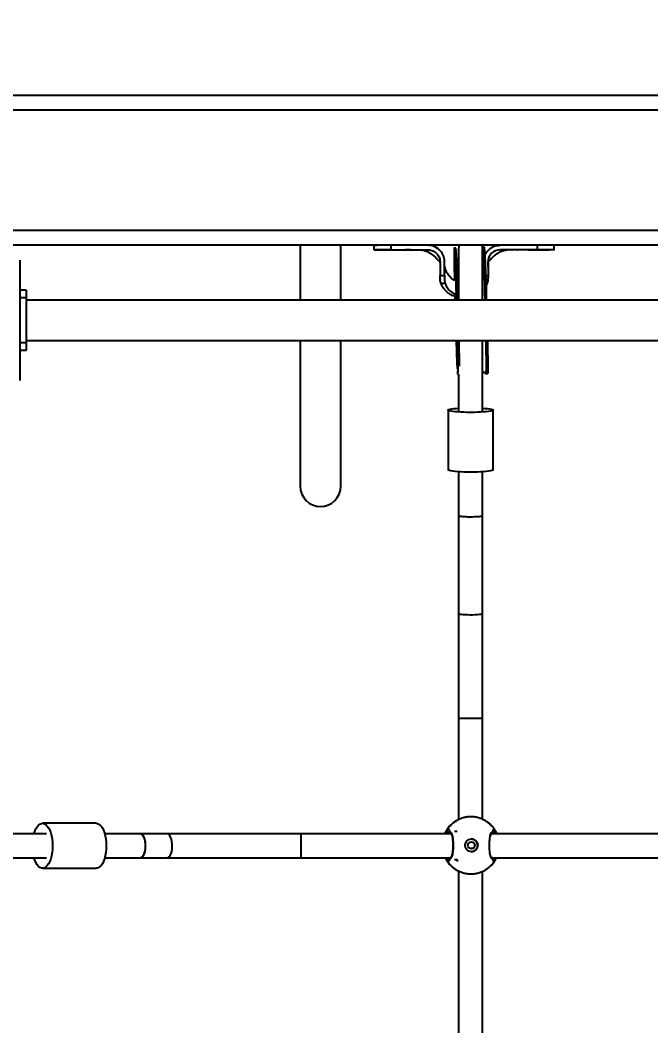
# Model space of a CAD drawing. Header units: millimetres. Extents: x -3365 to 2979, y -3775 to 2808.
# Drawn here: x -871 to -451, y 638 to 1308 of the extents above; entities that cross this region are included whole.
import ezdxf

# ---------------------------------------------------------------- set-up
doc = ezdxf.new("R2010")
doc.units = ezdxf.units.MM
for name, color, linetype in [('DIKOM_ОБЪЕКТ', 7, 'Continuous'), ('DIKOM_РАЗМЕР_ЗОНА', 7, 'Continuous'), ('DIKOM_РАЗМЕР_ОБЪЕКТА', 7, 'Continuous')]:
    doc.layers.add(name, color=color, linetype=linetype)
doc.styles.add('style1', font='arial.ttf', dxfattribs={"width": 0.8})
doc.dimstyles.new('1-50', dxfattribs={"dimtxt": 300, "dimasz": 200, "dimexe": 100, "dimexo": 0, "dimgap": 100, "dimtad": 1, "dimdec": 0, "dimtxsty": 'style1', "dimcen": 0, "dimclrd": 7, "dimclre": 7, "dimadec": 1, "dimazin": 2, "dimtfac": 1, "dimtdec": 0, "dimtmove": 0, "dimatfit": 3, "dimfxl": 0, "dimlwd": 25, "dimlwe": 18, "dimarcsym": 0})

# ---------------------------------------------------------------- blocks, each defined once
blk = doc.blocks.new('*D10')
at = {"layer": 'Defpoints', "color": 0, "transparency": 16777216}
for p in [(-921.14, 1308.33), (-1680.72, -1441.67), (325.78, -1441.67)]:
    blk.add_point(p, dxfattribs=at)
at = {"layer": 'DIKOM_РАЗМЕР_ОБЪЕКТА', "color": 7, "lineweight": 18, "transparency": 16777216}
for p, q in [((-921.14, 1308.33), (-1780.72, 1308.33)), ((325.78, -1441.67), (-1780.72, -1441.67))]:
    blk.add_line(p, q, dxfattribs=at)
at = {"layer": 'DIKOM_РАЗМЕР_ОБЪЕКТА', "color": 7, "lineweight": 25, "transparency": 16777216}
blk.add_line((-1680.72, 1108.33), (-1680.72, -1241.67), dxfattribs=at)
at = {"layer": 'DIKOM_РАЗМЕР_ОБЪЕКТА', "color": 7, "transparency": 16777216}
for points in [[(-1714.05, 1108.33), (-1647.38, 1108.33), (-1680.72, 1308.33)], [(-1714.05, -1241.67), (-1647.38, -1241.67), (-1680.72, -1441.67)]]:
    blk.add_solid(points, dxfattribs=at)
at = {"layer": 'DIKOM_РАЗМЕР_ОБЪЕКТА', "color": 0, "transparency": 16777216, "insert": (-1933.89, 16.54), "char_height": 300, "attachment_point": 5, "rotation": 90, "style": 'style1'}
blk.add_mtext('2750', dxfattribs=at)
blk = doc.blocks.new('*D12')
at = {"layer": 'Defpoints', "color": 0, "transparency": 16777216}
for p in [(-2915.08, 2808.33), (772.79, 2808.33), (178.86, -2941.67)]:
    blk.add_point(p, dxfattribs=at)
at = {"layer": 'DIKOM_РАЗМЕР_ЗОНА', "color": 7, "lineweight": 18, "transparency": 16777216}
for p, q in [((772.79, 2808.33), (-3015.08, 2808.33)), ((178.86, -2941.67), (-3015.08, -2941.67))]:
    blk.add_line(p, q, dxfattribs=at)
at = {"layer": 'DIKOM_РАЗМЕР_ЗОНА', "color": 7, "lineweight": 25, "transparency": 16777216}
blk.add_line((-2915.08, -2741.67), (-2915.08, 2608.33), dxfattribs=at)
at = {"layer": 'DIKOM_РАЗМЕР_ЗОНА', "color": 7, "transparency": 16777216}
for points in [[(-2948.41, 2608.33), (-2881.74, 2608.33), (-2915.08, 2808.33)], [(-2948.41, -2741.67), (-2881.74, -2741.67), (-2915.08, -2941.67)]]:
    blk.add_solid(points, dxfattribs=at)
at = {"layer": 'DIKOM_РАЗМЕР_ЗОНА', "color": 0, "transparency": 16777216, "insert": (-3168.25, 58.33), "char_height": 300, "attachment_point": 5, "rotation": 90, "style": 'style1'}
blk.add_mtext('5750', dxfattribs=at)

msp = doc.modelspace()

# ---------------------------------------------------------------- linework, layer by layer
at = {"layer": 'DIKOM_ОБЪЕКТ'}
for p, q in [((-971.14, 1258.33), (1328.86, 1258.33)), ((1328.86, 1248.33), (-971.14, 1248.33)), ((-971.14, 1168.33), (1328.86, 1168.33)), ((138.86, 1158.33), (-881.14, 1158.33)), ((-684.64, 1158.33), (-684.64, 1121.83)), ((-657.64, 1121.83), (-657.64, 1158.33)), ((-635.56, 1158.33), (-635.56, 1155.33)), ((-635.56, 1155.33), (-630.29, 1155.33)), ((-628.97, 1155.33), (-632.08, 1155.33)), ((-629.2, 1155.33), (-631.44, 1155.33)), ((-624.28, 1158.33), (-624.28, 1155.33)), ((-624.28, 1155.33), (-599.56, 1155.33)), ((-592.83, 1156.03), (-594.59, 1157.08)), ((-592.13, 1155.37), (-592.46, 1155.67)), ((-580.99, 1156.46), (-581.99, 1156.43)), ((-579.15, 1155.85), (-579.15, 1121.83)), ((-563.15, 1121.83), (-563.15, 1155.85)), ((-562, 1156.98), (-563, 1156.95)), ((-526.85, 1155.33), (-551.56, 1155.33)), ((-528.08, 1155.33), (-521.44, 1155.33)), ((-526.85, 1158.33), (-526.85, 1155.33)), ((-526.67, 1155.33), (-526.28, 1155.33)), ((-521.38, 1155.33), (-518.64, 1155.33)), ((-515.56, 1155.33), (-515.56, 1158.33)), ((-871.14, 1068.33), (-871.14, 1148.33)), ((-591.56, 1147.33), (-591.56, 1146.33)), ((-591.56, 1146.33), (-591.56, 1138.19)), ((-588.56, 1146.33), (-588.56, 1147.33)), ((-588.56, 1138.19), (-588.56, 1146.33)), ((-559.56, 1147.33), (-559.56, 1146.33)), ((-559.56, 1146.33), (-559.56, 1138.19)), ((-591.56, 1138.19), (-588.56, 1138.19)), ((-591.48, 1136.08), (-591.47, 1135.51)), ((-588.18, 1132.98), (-590.9, 1132.98)), ((-560.97, 1138.19), (-559.56, 1138.19)), ((-560.23, 1132.98), (-560.79, 1132.98)), ((-560.23, 1132.98), (-560.76, 1131.72)), ((-559.63, 1135.7), (-559.61, 1136.48)), ((-559.61, 1135.98), (-559.6, 1136.68)), ((-867.14, 1128.33), (-871.14, 1128.33)), ((-867.14, 1128.33), (-867.14, 1123.33)), ((-867.14, 1123.33), (-871.14, 1123.33)), ((-867.14, 1123.33), (-867.14, 1093.33)), ((124.86, 1121.83), (-867.14, 1121.83)), ((-579.57, 1125.37), (-579.15, 1125.22)), ((-579.15, 1123.6), (-579.53, 1123.67)), ((-867.14, 1093.33), (-871.14, 1093.33)), ((-867.14, 1094.83), (124.86, 1094.83)), ((-867.14, 1093.33), (-867.14, 1088.33)), ((-684.64, 1094.83), (-684.64, 997.83)), ((-657.64, 997.83), (-657.64, 1094.83)), ((-580.76, 1094.83), (-580.29, 1079.68)), ((-580.01, 1094.83), (-579.7, 1073.53)), ((-580.01, 1094.83), (-579.71, 1074.49)), ((-579.01, 1094.83), (-578.76, 1077.9)), ((-563.15, 1047.9), (-563.15, 1094.83)), ((-561.01, 1094.83), (-560.72, 1075.01)), ((-560.01, 1094.83), (-559.72, 1075.04)), ((-867.14, 1088.33), (-871.14, 1088.33)), ((-579.71, 1074.49), (-578.95, 1074.51)), ((-579.5, 1072.4), (-579.15, 1072.41)), ((-579.15, 1072.41), (-579.15, 1047.9)), ((-562.42, 1073.87), (-563.15, 1074.39)), ((-561, 1072.91), (-559.98, 1072.94)), ((-560.72, 1075.01), (-559.72, 1075.04)), ((-586.15, 1048.51), (-586.15, 1008.7)), ((-556.15, 1008.7), (-556.15, 1048.51)), ((-579.15, 1007.44), (-579.15, 978.3)), ((-563.15, 978.3), (-563.15, 1007.44)), ((-579.15, 978.3), (-579.15, 913.04)), ((-563.15, 913.04), (-563.15, 978.3)), ((-579.15, 913.04), (-579.15, 843.39)), ((-563.15, 843.39), (-563.15, 913.04)), ((-579.15, 843.39), (-579.15, 775.74)), ((-579.15, 843.39), (-563.15, 843.39)), ((-563.15, 775.91), (-563.15, 843.39)), ((-820.46, 773.3), (-856.24, 773.3)), ((-581.25, 774.61), (-580.57, 774.69)), ((-560.8, 774.61), (-560.75, 774.61)), ((-853.5, 766.3), (-896.94, 766.3)), ((-791.14, 766.3), (-814.79, 766.3)), ((-773.37, 766.3), (-791.14, 766.3)), ((-683.93, 766.3), (-773.37, 766.3)), ((-584.16, 766.3), (-683.93, 766.3)), ((-683.93, 750.3), (-683.93, 766.3)), ((-586.44, 767.62), (-585.52, 767.86)), ((-585.25, 767.08), (-585.13, 767.09)), ((-581.93, 768.11), (-580.08, 768.11)), ((-284.16, 766.3), (-557.42, 766.3)), ((-556.56, 767.08), (-556.48, 767.09)), ((-556.17, 767.86), (-555.31, 767.59)), ((-554.99, 768.8), (-554.92, 768.45)), ((-586.12, 750.44), (-585.32, 750.14)), ((-556.05, 750.3), (-555.38, 750.51)), ((-887.33, 750.3), (-853.5, 750.3)), ((-814.79, 750.3), (-791.14, 750.3)), ((-791.14, 750.3), (-773.37, 750.3)), ((-773.37, 750.3), (-683.93, 750.3)), ((-683.93, 750.3), (-584.7, 750.3)), ((-585.13, 750.13), (-585.31, 750.15)), ((-585, 745.81), (-584.74, 745.53)), ((-581.93, 749.11), (-580.08, 749.11)), ((-580.08, 749.11), (-580.08, 747.74)), ((-556.93, 750.3), (-284.7, 750.3)), ((-555.22, 749.71), (-556.17, 749.37)), ((-554.92, 748.77), (-554.99, 748.43)), ((-856.24, 743.3), (-820.46, 743.3)), ((-581.25, 742.61), (-580.57, 742.53)), ((-579.15, 741.47), (-579.15, 475.74)), ((-563.15, 475.91), (-563.15, 741.35)), ((-561.57, 742.53), (-560.75, 742.61))]:
    msp.add_line(p, q, dxfattribs=at)
at = {"layer": 'DIKOM_ОБЪЕКТ', "flags": 128}
for points in [[(-580.48, 1121.83), (-580.5, 1122.63), (-580.59, 1125.95), (-580.69, 1129.27), (-580.79, 1132.54), (-580.89, 1135.73), (-581, 1138.8), (-581.11, 1141.71), (-581.21, 1144.44), (-581.32, 1146.95), (-581.43, 1149.22), (-581.53, 1151.21), (-581.63, 1152.9), (-581.72, 1154.28), (-581.81, 1155.33), (-581.89, 1156.04), (-581.96, 1156.39), (-582.02, 1156.39), (-582.07, 1156.03), (-582.11, 1155.32), (-582.13, 1154.27), (-582.15, 1152.88), (-582.16, 1151.18), (-582.15, 1149.19), (-582.13, 1146.92), (-582.1, 1144.4), (-582.06, 1141.67), (-582.01, 1138.75), (-581.95, 1135.68), (-581.94, 1135.06)], [(-578.76, 1158.33), (-578.95, 1157.63), (-579.15, 1155.85)], [(-563.15, 1155.85), (-563.35, 1157.63), (-563.55, 1158.33)], [(-561.48, 1121.83), (-561.51, 1123.15), (-561.6, 1126.47), (-561.7, 1129.79), (-561.8, 1133.06), (-561.9, 1136.25), (-562.01, 1139.32), (-562.12, 1142.23), (-562.22, 1144.96), (-562.33, 1147.47), (-562.44, 1149.74), (-562.54, 1151.73), (-562.64, 1153.42), (-562.73, 1154.8), (-562.82, 1155.85), (-562.9, 1156.56), (-562.97, 1156.91), (-563.03, 1156.91), (-563.08, 1156.55), (-563.12, 1155.84), (-563.14, 1154.79), (-563.15, 1154.37)], [(-560.48, 1121.83), (-560.51, 1123.18), (-560.6, 1126.5), (-560.7, 1129.82), (-560.8, 1133.08), (-560.9, 1136.27), (-561.01, 1139.34), (-561.12, 1142.26), (-561.23, 1144.99), (-561.33, 1147.5), (-561.44, 1149.76), (-561.54, 1151.76), (-561.64, 1153.45), (-561.73, 1154.83), (-561.82, 1155.88), (-561.9, 1156.58), (-561.97, 1156.94), (-562, 1156.98)], [(-581.67, 1124.27), (-581.62, 1122.59), (-581.6, 1121.83)], [(-571.15, 1047.01), (-573.44, 1047.03), (-575.68, 1047.08), (-577.81, 1047.17), (-579.78, 1047.28), (-581.55, 1047.43), (-583.08, 1047.6), (-584.33, 1047.79), (-585.27, 1048), (-585.88, 1048.22), (-586.14, 1048.45), (-586.05, 1048.68), (-585.62, 1048.9), (-584.84, 1049.12), (-583.74, 1049.32), (-582.35, 1049.5), (-580.69, 1049.66), (-579.15, 1049.77)], [(-563.15, 1049.77), (-561.61, 1049.66), (-559.95, 1049.5), (-558.56, 1049.32), (-557.46, 1049.12), (-556.69, 1048.9), (-556.25, 1048.68), (-556.16, 1048.45), (-556.43, 1048.22), (-557.03, 1048), (-557.97, 1047.79), (-559.22, 1047.6), (-560.75, 1047.43), (-562.52, 1047.28), (-564.5, 1047.17), (-566.63, 1047.08), (-568.86, 1047.03), (-571.15, 1047.01)], [(-571.15, 1007.21), (-573.44, 1007.23), (-575.68, 1007.28), (-577.81, 1007.37), (-579.78, 1007.48), (-581.55, 1007.63), (-583.08, 1007.8), (-584.33, 1007.99), (-585.27, 1008.2), (-585.88, 1008.42), (-586.14, 1008.65), (-586.15, 1008.7)], [(-556.15, 1008.7), (-556.16, 1008.65), (-556.43, 1008.42), (-557.03, 1008.2), (-557.97, 1007.99), (-559.22, 1007.8), (-560.75, 1007.63), (-562.52, 1007.48), (-564.5, 1007.37), (-566.63, 1007.28), (-568.86, 1007.23), (-571.15, 1007.21)], [(-579.15, 978.3), (-579.05, 978.17), (-578.58, 978), (-577.77, 977.85), (-576.65, 977.72), (-575.28, 977.62), (-573.71, 977.55), (-572.02, 977.51), (-570.29, 977.51), (-568.6, 977.55), (-567.03, 977.62), (-565.65, 977.72), (-564.53, 977.85), (-563.72, 978), (-563.26, 978.17), (-563.15, 978.3)], [(-579.15, 978.3), (-578.96, 978.13), (-578.41, 977.97), (-577.52, 977.82), (-576.33, 977.69), (-574.9, 977.6), (-573.29, 977.53), (-571.58, 977.5), (-569.86, 977.51), (-568.19, 977.56), (-566.66, 977.64), (-565.34, 977.75), (-564.3, 977.89), (-563.57, 978.05), (-563.2, 978.21), (-563.15, 978.3)], [(-579.15, 913.04), (-578.96, 912.87), (-578.41, 912.71), (-577.52, 912.56), (-576.33, 912.43), (-574.9, 912.34), (-573.29, 912.27), (-571.58, 912.24), (-569.86, 912.25), (-568.19, 912.3), (-566.66, 912.38), (-565.34, 912.49), (-564.3, 912.63), (-563.57, 912.78), (-563.2, 912.95), (-563.15, 913.04)], [(-861.91, 766.3), (-861.41, 767.84), (-860.7, 769.5), (-859.89, 770.89), (-858.98, 771.99), (-858.02, 772.76), (-857.01, 773.2), (-855.98, 773.29), (-854.96, 773.03), (-853.97, 772.42), (-853.03, 771.48), (-852.17, 770.23), (-851.41, 768.7), (-850.75, 766.93), (-850.23, 764.96), (-849.84, 762.83), (-849.61, 760.59), (-849.53, 758.3)], [(-820.46, 773.3), (-820.21, 773.29), (-819.18, 773.03), (-818.19, 772.42), (-817.26, 771.48), (-816.4, 770.23), (-815.63, 768.7), (-814.98, 766.93), (-814.45, 764.96), (-814.07, 762.83), (-813.83, 760.59), (-813.75, 758.3)], [(-791.14, 750.3), (-790.37, 750.49), (-789.64, 751.04), (-788.98, 751.93), (-788.42, 753.12), (-787.98, 754.55), (-787.7, 756.16), (-787.57, 757.87), (-787.61, 759.59), (-787.82, 761.26), (-788.18, 762.79), (-788.68, 764.11), (-789.3, 765.15), (-790, 765.88), (-790.76, 766.25), (-791.14, 766.3)], [(-791.14, 750.3), (-790.56, 750.4), (-789.82, 750.87), (-789.14, 751.68), (-788.55, 752.8), (-788.08, 754.18), (-787.75, 755.75), (-787.59, 757.43), (-787.59, 759.16), (-787.75, 760.85), (-788.08, 762.42), (-788.55, 763.8), (-789.14, 764.92), (-789.82, 765.73), (-790.56, 766.19), (-791.14, 766.3)], [(-773.37, 750.3), (-772.6, 750.49), (-771.87, 751.04), (-771.21, 751.93), (-770.65, 753.12), (-770.21, 754.55), (-769.93, 756.16), (-769.8, 757.87), (-769.84, 759.59), (-770.05, 761.26), (-770.41, 762.79), (-770.91, 764.11), (-771.53, 765.15), (-772.23, 765.88), (-772.99, 766.25), (-773.37, 766.3)], [(-849.53, 758.3), (-849.61, 756.01), (-849.84, 753.77), (-850.23, 751.64), (-850.75, 749.67), (-851.41, 747.9), (-852.17, 746.37), (-853.03, 745.12), (-853.97, 744.18), (-854.96, 743.57), (-855.98, 743.31), (-857.01, 743.4), (-858.02, 743.84), (-858.98, 744.61), (-859.89, 745.71), (-860.7, 747.1), (-861.41, 748.76), (-861.91, 750.3)], [(-813.75, 758.3), (-813.83, 756.01), (-814.07, 753.77), (-814.45, 751.64), (-814.98, 749.67), (-815.63, 747.9), (-816.4, 746.37), (-817.26, 745.12), (-818.19, 744.18), (-819.18, 743.57), (-820.21, 743.31), (-820.46, 743.3)]]:
    msp.add_lwpolyline(points, dxfattribs=at)
at = {"layer": 'DIKOM_ОБЪЕКТ'}
for centre, radius in [((-570.64, 758.61), 4.25), ((-570.68, 758.61), 2.25)]:
    msp.add_circle(centre, radius, dxfattribs=at)
for centre, radius, start, end in [((-1070.2, 1117.83), 490.74, 0.46741, 4.51508), ((-551.56, 1147.33), 8, 89.99978, 180.0015), ((-671.14, 997.83), 13.5, 180, 0), ((-571, 758.62), 19, 122.64861, 147.35792), ((-571, 758.62), 18.99, 32.64136, 57.3521), ((-570.89, 758.58), 18.73, 144.39923, 149.42113), ((-570.91, 758.65), 17.27, 144.96073, 147.80076), ((-570.7, 758.71), 17.17, 32.19051, 35.048), ((-570.98, 758.58), 18.73, 30.58073, 35.6024), ((-570.64, 758.61), 4.25, 359.99925, 89.99352), ((-570.64, 758.61), 4.25, 270.00585, 0.00138), ((-570.92, 758.61), 18.68, 210.5701, 215.605), ((-571, 758.61), 19, 212.64531, 237.34816), ((-570.86, 758.6), 17.33, 212.20827, 215.03908), ((-571, 758.61), 19, 302.65113, 327.35541), ((-570.75, 758.54), 17.22, 324.95212, 327.80053), ((-570.94, 758.62), 18.68, 324.39339, 329.42803)]:
    msp.add_arc(centre, radius, start, end, dxfattribs=at)
for points, knots in [([(-635.55, 1158.33), (-635.5, 1158.33), (-635.41, 1158.33), (-634.64, 1158.33), (-633.74, 1158.33), (-633.32, 1158.33)], [0, 0, 0, 0, 0.340106, 0.69067, 1, 1, 1, 1]), ([(-624.28, 1155.33), (-624.37, 1155.33), (-624.78, 1155.33), (-626.49, 1155.33), (-628.91, 1155.33), (-631.45, 1155.33), (-633.28, 1155.33), (-634.62, 1155.33), (-635.43, 1155.33), (-635.51, 1155.33), (-635.54, 1155.33)], [0, 0, 0, 0, 0.012375, 0.061892, 0.261124, 0.409635, 0.562453, 0.710964, 0.863782, 1, 1, 1, 1]), ([(-630.29, 1155.33), (-629.9, 1155.33), (-629.12, 1155.33), (-627.91, 1155.33), (-627.29, 1155.33)], [0, 0, 0, 0, 0.492055, 1, 1, 1, 1]), ([(-629.93, 1155.33), (-628.81, 1155.33), (-626.48, 1155.33), (-623.99, 1155.33), (-622.69, 1155.33)], [0, 0, 0, 0, 0.478159, 1, 1, 1, 1]), ([(-624.67, 1155.33), (-623.74, 1155.33), (-621.78, 1155.33), (-619.27, 1155.33), (-617.96, 1155.33)], [0, 0, 0, 0, 0.477467, 1, 1, 1, 1]), ([(-611.11, 1155.33), (-611.1, 1155.33), (-611.03, 1155.33), (-611.41, 1155.33), (-612.25, 1155.33), (-613.42, 1155.33), (-614.34, 1155.33), (-614.76, 1155.33)], [0, 0, 0, 0, 0.06425, 0.306796, 0.549346, 0.791892, 1, 1, 1, 1]), ([(-604.75, 1155.32), (-604.68, 1155.32), (-604.52, 1155.32), (-604.35, 1155.32), (-604.27, 1155.32)], [0, 0, 0, 0, 0.49808, 1, 1, 1, 1]), ([(-604.43, 1155.33), (-604.07, 1155.31), (-603.37, 1155.27), (-601.55, 1154.79), (-599.81, 1154.07), (-598.38, 1153.31), (-597.28, 1152.6), (-596.36, 1151.95), (-595.48, 1151.23), (-594.53, 1150.38), (-593.63, 1149.33), (-592.75, 1148.56), (-592.16, 1147.87), (-591.76, 1147.36), (-591.66, 1147.11), (-591.64, 1147.05), (-591.62, 1147.02), (-591.61, 1146.99), (-591.6, 1146.95), (-591.58, 1146.86), (-591.58, 1146.8), (-591.56, 1146.75), (-591.56, 1146.45), (-591.56, 1146.34), (-591.56, 1146.29)], [0, 0, 0, 0, 0.150024, 0.285115, 0.400987, 0.491059, 0.549655, 0.595442, 0.653441, 0.721442, 0.788229, 0.844912, 0.895828, 0.920029, 0.924448, 0.92612, 0.927576, 0.92902, 0.930602, 0.93441, 0.957286, 0.976122, 0.990799, 1, 1, 1, 1]), ([(-588.56, 1147.33), (-588.57, 1147.42), (-588.57, 1147.84), (-588.69, 1149.5), (-589.49, 1152.26), (-591.71, 1155.33), (-594.81, 1157.48), (-597.6, 1158.27), (-599.2, 1158.32), (-599.56, 1158.33)], [0, 0, 0, 0, 0.014813, 0.074109, 0.290049, 0.505967, 0.720947, 0.936012, 1, 1, 1, 1]), ([(-599.56, 1155.33), (-599.34, 1155.32), (-598.22, 1155.29), (-596.23, 1154.77), (-593.96, 1153.25), (-592.32, 1151.06), (-591.63, 1148.96), (-591.58, 1147.7), (-591.56, 1147.33)], [0, 0, 0, 0, 0.054127, 0.268332, 0.482529, 0.697284, 0.911982, 1, 1, 1, 1]), ([(-592.34, 1155.63), (-592.4, 1155.68), (-592.52, 1155.78), (-592.63, 1155.87), (-592.68, 1155.91)], [0, 0, 0, 0, 0.500187, 1, 1, 1, 1]), ([(-561.55, 1151.81), (-561.52, 1151.93), (-561.16, 1153.23), (-559.37, 1155.28), (-556.39, 1157.46), (-553.56, 1158.27), (-551.95, 1158.32), (-551.56, 1158.33)], [0, 0, 0, 0, 0.027651, 0.321154, 0.614513, 0.908518, 1, 1, 1, 1]), ([(-559.56, 1144.02), (-559.56, 1143.98), (-559.56, 1143.91), (-559.56, 1144.09), (-559.56, 1144.75), (-559.56, 1145.48), (-559.56, 1146.02), (-559.57, 1146.53), (-559.56, 1146.79), (-559.54, 1146.86), (-559.54, 1146.91), (-559.52, 1146.98), (-559.51, 1147.01), (-559.5, 1147.04), (-559.48, 1147.07), (-559.46, 1147.13), (-559.36, 1147.37), (-558.96, 1147.88), (-558.32, 1148.6), (-557.4, 1149.45), (-556.47, 1150.48), (-555.53, 1151.33), (-554.7, 1151.99), (-553.83, 1152.61), (-552.74, 1153.31), (-551.3, 1154.08), (-549.54, 1154.79), (-547.69, 1155.27), (-546.97, 1155.31), (-546.59, 1155.33)], [0, 0, 0, 0, 0.038804, 0.073968, 0.124841, 0.172223, 0.205993, 0.227863, 0.241702, 0.25434, 0.26854, 0.27144, 0.272636, 0.273736, 0.274874, 0.27619, 0.279636, 0.298267, 0.337815, 0.388351, 0.446677, 0.494112, 0.533655, 0.567928, 0.614048, 0.68494, 0.776098, 0.882281, 1, 1, 1, 1]), ([(-543.72, 1155.32), (-543.67, 1155.32), (-543.58, 1155.32), (-543.48, 1155.32), (-543.43, 1155.31)], [0, 0, 0, 0, 0.499501, 1, 1, 1, 1]), ([(-536.34, 1155.33), (-536.39, 1155.33), (-536.94, 1155.33), (-537.93, 1155.33), (-539.11, 1155.33), (-539.83, 1155.33), (-540.14, 1155.33), (-540.06, 1155.33), (-540.05, 1155.33)], [0, 0, 0, 0, 0.022179, 0.263628, 0.505087, 0.746543, 0.988, 1, 1, 1, 1]), ([(-532.89, 1155.33), (-531.58, 1155.33), (-529.08, 1155.33), (-527.13, 1155.33), (-526.19, 1155.33)], [0, 0, 0, 0, 0.522451, 1, 1, 1, 1]), ([(-515.59, 1155.33), (-515.58, 1155.33), (-515.49, 1155.33), (-515.84, 1155.33), (-516.7, 1155.33), (-518.13, 1155.33), (-520.07, 1155.33), (-522.84, 1155.33), (-525.34, 1155.33), (-526.85, 1155.33)], [0, 0, 0, 0, 0.012296, 0.165143, 0.313683, 0.466531, 0.61507, 0.767917, 1, 1, 1, 1]), ([(-580.68, 1134.46), (-581.18, 1134.66), (-582.52, 1135.22), (-584.42, 1136.7), (-586.28, 1138.79), (-587.66, 1141.29), (-588.33, 1143.56), (-588.53, 1145.18), (-588.56, 1145.94), (-588.56, 1146.24), (-588.56, 1146.34)], [0, 0, 0, 0, 0.106308, 0.287358, 0.471601, 0.658712, 0.846687, 0.938061, 0.979944, 1, 1, 1, 1]), ([(-580.82, 1151.37), (-580.83, 1151.37), (-581.02, 1151.43), (-581.12, 1150.72), (-581.21, 1149.09), (-581.15, 1146.7), (-581.02, 1143.82), (-580.9, 1140.81), (-580.8, 1137.99), (-580.71, 1135.47), (-580.64, 1133.25), (-580.56, 1130.82), (-580.48, 1128.03), (-580.39, 1124.96), (-580.34, 1122.85), (-580.31, 1121.83)], [0, 0, 0, 0, 0.007291, 0.12555, 0.23609, 0.337725, 0.430802, 0.520494, 0.607499, 0.664033, 0.719362, 0.77719, 0.845664, 0.92506, 1, 1, 1, 1]), ([(-591.56, 1137.11), (-591.56, 1137.2), (-591.56, 1137.56), (-591.56, 1137.92), (-591.56, 1138.19)], [0, 0, 0, 0, 0.256261, 1, 1, 1, 1]), ([(-590.9, 1132.98), (-591.09, 1133.64), (-591.49, 1134.98), (-591.54, 1136.39), (-591.56, 1137.11)], [0, 0, 0, 0, 0.491586, 1, 1, 1, 1]), ([(-580.36, 1123.85), (-581.15, 1124.09), (-582.9, 1124.62), (-585.38, 1125.99), (-587.65, 1127.8), (-589.44, 1129.94), (-590.43, 1131.72), (-590.82, 1132.77), (-590.9, 1132.98)], [0, 0, 0, 0, 0.169411, 0.375107, 0.580608, 0.766507, 0.952188, 1, 1, 1, 1]), ([(-588.56, 1138.19), (-588.56, 1138.11), (-588.56, 1137.68), (-588.56, 1136.6), (-588.62, 1134.92), (-588.33, 1133.63), (-588.18, 1132.98)], [0, 0, 0, 0, 0.048385, 0.241897, 0.617087, 1, 1, 1, 1]), ([(-588.18, 1132.98), (-587.97, 1132.4), (-587.4, 1130.81), (-585.6, 1128.51), (-583.14, 1126.54), (-581.21, 1125.93), (-580.41, 1125.68)], [0, 0, 0, 0, 0.167514, 0.457268, 0.777789, 1, 1, 1, 1]), ([(-579.15, 1133.88), (-579.32, 1133.9), (-579.56, 1133.94), (-579.77, 1134.04), (-579.84, 1134.08)], [0, 0, 0, 0, 0.698817, 1, 1, 1, 1]), ([(-559.56, 1137.11), (-559.59, 1136.41), (-559.64, 1135), (-560.03, 1133.66), (-560.23, 1132.98)], [0, 0, 0, 0, 0.492131, 1, 1, 1, 1]), ([(-559.56, 1138.19), (-559.56, 1138.1), (-559.56, 1137.74), (-559.56, 1137.38), (-559.56, 1137.11)], [0, 0, 0, 0, 0.256358, 1, 1, 1, 1]), ([(-580.29, 1079.68), (-580.27, 1079.14), (-580.24, 1078.06), (-580.13, 1076.81), (-580, 1076.09), (-579.78, 1075.98), (-579.74, 1075.96)], [0, 0, 0, 0, 0.309465, 0.619024, 0.925153, 1, 1, 1, 1]), ([(-579.5, 1072.41), (-579.56, 1072.45), (-579.69, 1072.53), (-579.7, 1073.26), (-579.71, 1074.08), (-579.71, 1074.49)], [0, 0, 0, 0, 0.317892, 0.653648, 1, 1, 1, 1]), ([(-562.42, 1073.87), (-562.11, 1073.62), (-561.49, 1073.12), (-560.98, 1072.83), (-560.76, 1073.04), (-560.71, 1073.73), (-560.72, 1074.57), (-560.72, 1075.01)], [0, 0, 0, 0, 0.203787, 0.408433, 0.596906, 0.787457, 1, 1, 1, 1]), ([(-559.72, 1075.04), (-559.72, 1074.62), (-559.71, 1073.77), (-559.73, 1073.05), (-559.9, 1073), (-559.98, 1072.97)], [0, 0, 0, 0, 0.353024, 0.70618, 1, 1, 1, 1]), ([(-561.18, 774.88), (-561.84, 775.24), (-563.17, 775.99), (-565.35, 776.8), (-567.64, 777.36), (-570.03, 777.64), (-572.47, 777.61), (-574.93, 777.26), (-577.36, 776.57), (-579.48, 775.69), (-580.71, 774.92), (-581.21, 774.61)], [0, 0, 0, 0, 0.107115, 0.217064, 0.328828, 0.44238, 0.557759, 0.675059, 0.79445, 0.916229, 1, 1, 1, 1]), ([(-581.3, 774.55), (-581.43, 774.48), (-582.21, 774.02), (-583.52, 772.95), (-585.16, 771.36), (-586.57, 769.57), (-587.65, 767.88), (-588.15, 766.75), (-588.35, 766.3)], [0, 0, 0, 0, 0.038961, 0.248126, 0.456362, 0.663084, 0.867027, 1, 1, 1, 1]), ([(-560.73, 774.57), (-560.87, 774.68), (-561.01, 774.79), (-561.17, 774.87), (-561.18, 774.88)], [0, 0, 0, 0, 0.96329, 1, 1, 1, 1]), ([(-554.97, 768.81), (-554.99, 768.84), (-555.35, 769.47), (-556.23, 770.61), (-557.66, 772.2), (-559.16, 773.54), (-560.25, 774.26), (-560.73, 774.57)], [0, 0, 0, 0, 0.012236, 0.264721, 0.524839, 0.79149, 1, 1, 1, 1]), ([(-587.93, 766.3), (-587.5, 766.85), (-587.01, 767.49), (-586.51, 767.6), (-586.44, 767.62)], [0, 0, 0, 0, 0.858402, 1, 1, 1, 1]), ([(-585.23, 767.06), (-585.56, 767.06), (-586.09, 767.06), (-586.62, 766.5), (-586.81, 766.3)], [0, 0, 0, 0, 0.633439, 1, 1, 1, 1]), ([(-586.11, 769.49), (-586.02, 769.33), (-585.83, 769.02), (-585.31, 768.72), (-585.05, 768.57)], [0, 0, 0, 0, 0.49657, 1, 1, 1, 1]), ([(-585.05, 768.57), (-585.31, 768.72), (-585.83, 769.02), (-586.02, 769.33), (-586.11, 769.49)], [0, 0, 0, 0, 0.496485, 1, 1, 1, 1]), ([(-585.24, 767.13), (-585.24, 767.13), (-585.3, 767.14), (-585.41, 767.22), (-585.54, 767.36), (-585.6, 767.53), (-585.6, 767.69), (-585.56, 767.8), (-585.53, 767.85), (-585.52, 767.86)], [0, 0, 0, 0, 0.003687, 0.219075, 0.428802, 0.623755, 0.804729, 0.979523, 1, 1, 1, 1]), ([(-585.52, 767.86), (-585.55, 767.81), (-585.59, 767.72), (-585.6, 767.55), (-585.56, 767.4), (-585.46, 767.26), (-585.32, 767.16), (-585.18, 767.1), (-585.08, 767.1), (-585.05, 767.1)], [0, 0, 0, 0, 0.145363, 0.290671, 0.434538, 0.582153, 0.738579, 0.906186, 1, 1, 1, 1]), ([(-585.52, 767.86), (-585.14, 767.73), (-584.34, 767.45), (-583.51, 765.71), (-583.09, 763.45), (-582.88, 760.88), (-582.83, 758.12), (-582.95, 755.07), (-583.29, 752.43), (-583.93, 750.48), (-584.73, 749.54), (-585.32, 749.41), (-585.52, 749.37)], [0, 0, 0, 0, 0.111433, 0.22936, 0.339017, 0.410114, 0.51671, 0.623256, 0.729394, 0.834804, 0.941414, 1, 1, 1, 1]), ([(-585.04, 767.06), (-584.98, 767.05), (-584.78, 767.02), (-584.46, 766.76), (-584.06, 766.2), (-583.7, 765.36), (-583.42, 764.25), (-583.21, 762.92), (-583.08, 761.44), (-583.01, 760.13), (-583.01, 759.34), (-583.01, 759.08)], [0, 0, 0, 0, 0.056312, 0.183681, 0.303647, 0.431187, 0.558268, 0.683786, 0.812733, 0.940867, 1, 1, 1, 1]), ([(-557.8, 751.4), (-557.91, 751.66), (-558.24, 752.48), (-558.43, 754.45), (-558.57, 757.06), (-558.58, 759.83), (-558.48, 762.61), (-558.24, 763.97), (-558.15, 764.55)], [0, 0, 0, 0, 0.095458, 0.303915, 0.440558, 0.6456, 0.850384, 1, 1, 1, 1]), ([(-558.15, 764.55), (-558.12, 764.78), (-557.97, 765.83), (-557.44, 767.05), (-556.74, 767.76), (-556.28, 767.84), (-556.17, 767.86)], [0, 0, 0, 0, 0.102771, 0.487513, 0.879935, 1, 1, 1, 1]), ([(-558.04, 764.35), (-557.99, 764.58), (-557.88, 765.21), (-557.61, 765.99), (-557.26, 766.65), (-556.88, 767), (-556.67, 767.13), (-556.53, 767.1), (-556.52, 767.1)], [0, 0, 0, 0, 0.125005, 0.336797, 0.549218, 0.760547, 0.983633, 1, 1, 1, 1]), ([(-555.75, 769.49), (-555.82, 769.33), (-555.95, 769.02), (-556.42, 768.72), (-556.65, 768.57)], [0, 0, 0, 0, 0.496568, 1, 1, 1, 1]), ([(-555.75, 769.49), (-555.82, 769.33), (-555.95, 769.02), (-556.42, 768.72), (-556.65, 768.57)], [0, 0, 0, 0, 0.496568, 1, 1, 1, 1]), ([(-556.17, 767.86), (-556.15, 767.81), (-556.1, 767.72), (-556.1, 767.55), (-556.14, 767.4), (-556.23, 767.26), (-556.37, 767.16), (-556.52, 767.1), (-556.61, 767.1), (-556.65, 767.1)], [0, 0, 0, 0, 0.145363, 0.290672, 0.434539, 0.582153, 0.73858, 0.906186, 1, 1, 1, 1]), ([(-556.52, 767.12), (-556.5, 767.12), (-556.41, 767.13), (-556.28, 767.22), (-556.16, 767.36), (-556.1, 767.53), (-556.1, 767.69), (-556.14, 767.8), (-556.17, 767.85), (-556.17, 767.86)], [0, 0, 0, 0, 0.067206, 0.268885, 0.465218, 0.647738, 0.817171, 0.980829, 1, 1, 1, 1]), ([(-555.01, 766.3), (-555.17, 766.48), (-555.64, 767.05), (-556.12, 767.05), (-556.44, 767.04)], [0, 0, 0, 0, 0.319412, 1, 1, 1, 1]), ([(-555.31, 767.59), (-555.22, 767.57), (-554.78, 767.47), (-554.34, 766.82), (-553.99, 766.3)], [0, 0, 0, 0, 0.199299, 1, 1, 1, 1]), ([(-553.65, 766.3), (-553.77, 766.59), (-554.14, 767.46), (-554.64, 768.27), (-554.97, 768.81)], [0, 0, 0, 0, 0.331424, 1, 1, 1, 1]), ([(-583.01, 759.08), (-583, 758.79), (-582.99, 757.94), (-583.04, 756.55), (-583.14, 754.99), (-583.31, 753.57), (-583.56, 752.35), (-583.88, 751.38), (-584.27, 750.68), (-584.69, 750.27), (-584.96, 750.11), (-585.13, 750.13), (-585.15, 750.13)], [0, 0, 0, 0, 0.063293, 0.180356, 0.296842, 0.412183, 0.527056, 0.639978, 0.752368, 0.864577, 0.982618, 1, 1, 1, 1]), ([(-570.73, 760.85), (-570.52, 760.84), (-570.06, 760.81), (-569.41, 760.48), (-568.87, 759.96), (-568.54, 759.3), (-568.5, 758.83), (-568.48, 758.61)], [0, 0, 0, 0, 0.181217, 0.388194, 0.601205, 0.818616, 1, 1, 1, 1]), ([(-568.48, 758.61), (-568.5, 758.36), (-568.55, 757.87), (-568.92, 757.2), (-569.48, 756.69), (-570.12, 756.39), (-570.56, 756.39), (-570.73, 756.39)], [0, 0, 0, 0, 0.209725, 0.419277, 0.633157, 0.850574, 1, 1, 1, 1]), ([(-556.17, 749.37), (-556.23, 749.37), (-556.69, 749.44), (-557.34, 749.86), (-557.68, 751), (-557.8, 751.4)], [0, 0, 0, 0, 0.078535, 0.679047, 1, 1, 1, 1]), ([(-556.68, 750.18), (-556.74, 750.19), (-556.91, 750.23), (-557.22, 750.54), (-557.53, 751.03), (-557.68, 751.5), (-557.74, 751.68)], [0, 0, 0, 0, 0.180993, 0.50384, 0.809032, 1, 1, 1, 1]), ([(-588.07, 750.3), (-588.04, 750.22), (-587.74, 749.53), (-586.98, 748.3), (-586.1, 747), (-585.49, 746.35), (-585.35, 746.2)], [0, 0, 0, 0, 0.051904, 0.456627, 0.876793, 1, 1, 1, 1]), ([(-586.64, 749.76), (-586.76, 749.79), (-586.99, 749.83), (-587.21, 750.15), (-587.32, 750.3)], [0, 0, 0, 0, 0.52614, 1, 1, 1, 1]), ([(-585.52, 749.37), (-585.57, 749.36), (-585.92, 749.34), (-586.3, 749.56), (-586.64, 749.76)], [0, 0, 0, 0, 0.120946, 1, 1, 1, 1]), ([(-585.05, 748.65), (-585.31, 748.5), (-585.83, 748.2), (-586.02, 747.89), (-586.11, 747.74)], [0, 0, 0, 0, 0.496485, 1, 1, 1, 1]), ([(-586.11, 747.74), (-586.02, 747.89), (-585.83, 748.2), (-585.31, 748.5), (-585.05, 748.65)], [0, 0, 0, 0, 0.496573, 1, 1, 1, 1]), ([(-585.52, 749.37), (-585.55, 749.41), (-585.59, 749.51), (-585.6, 749.67), (-585.56, 749.83), (-585.46, 749.96), (-585.32, 750.07), (-585.18, 750.12), (-585.08, 750.13), (-585.05, 750.13)], [0, 0, 0, 0, 0.145348, 0.29075, 0.434707, 0.582125, 0.738535, 0.906196, 1, 1, 1, 1]), ([(-585.19, 750.1), (-585.2, 750.1), (-585.29, 750.09), (-585.41, 750.01), (-585.54, 749.87), (-585.6, 749.7), (-585.6, 749.53), (-585.56, 749.42), (-585.53, 749.37), (-585.52, 749.37)], [0, 0, 0, 0, 0.057004, 0.260903, 0.459192, 0.643691, 0.815211, 0.980513, 1, 1, 1, 1]), ([(-584.74, 745.53), (-584.61, 745.37), (-583.98, 744.67), (-582.81, 743.67), (-581.71, 742.94), (-581.21, 742.61)], [0, 0, 0, 0, 0.134301, 0.61092, 1, 1, 1, 1]), ([(-560.73, 742.66), (-560.59, 742.73), (-559.8, 743.2), (-558.74, 744.03), (-557.92, 744.87), (-557.63, 745.16)], [0, 0, 0, 0, 0.116105, 0.692542, 1, 1, 1, 1]), ([(-557.63, 745.16), (-557.37, 745.41), (-556.57, 746.18), (-555.68, 747.28), (-555.14, 748.18), (-554.99, 748.43)], [0, 0, 0, 0, 0.252593, 0.792672, 1, 1, 1, 1]), ([(-556.65, 750.13), (-556.63, 750.12), (-556.57, 750.11), (-556.5, 750.15), (-556.45, 750.17)], [0, 0, 0, 0, 0.218328, 1, 1, 1, 1]), ([(-556.65, 750.13), (-556.58, 750.12), (-556.45, 750.11), (-556.28, 750.01), (-556.16, 749.87), (-556.1, 749.7), (-556.1, 749.53), (-556.14, 749.42), (-556.17, 749.37), (-556.17, 749.37)], [0, 0, 0, 0, 0.177638, 0.355473, 0.528375, 0.689268, 0.838844, 0.983007, 1, 1, 1, 1]), ([(-556.17, 749.37), (-556.15, 749.41), (-556.1, 749.51), (-556.1, 749.67), (-556.14, 749.83), (-556.23, 749.96), (-556.37, 750.07), (-556.52, 750.12), (-556.61, 750.13), (-556.65, 750.13)], [0, 0, 0, 0, 0.145348, 0.290751, 0.434708, 0.582126, 0.738535, 0.906196, 1, 1, 1, 1]), ([(-556.65, 748.65), (-556.42, 748.5), (-555.95, 748.2), (-555.82, 747.89), (-555.75, 747.74)], [0, 0, 0, 0, 0.496485, 1, 1, 1, 1]), ([(-556.65, 748.65), (-556.42, 748.5), (-555.95, 748.2), (-555.82, 747.89), (-555.75, 747.74)], [0, 0, 0, 0, 0.496485, 1, 1, 1, 1]), ([(-554.51, 750.3), (-554.64, 750.11), (-554.88, 749.77), (-555.11, 749.73), (-555.22, 749.71)], [0, 0, 0, 0, 0.574341, 1, 1, 1, 1]), ([(-554.99, 748.43), (-554.74, 748.81), (-554.34, 749.41), (-554.05, 750.06), (-553.95, 750.3)], [0, 0, 0, 0, 0.639494, 1, 1, 1, 1]), ([(-580.82, 742.35), (-580.16, 741.98), (-578.83, 741.24), (-576.65, 740.43), (-574.36, 739.86), (-571.97, 739.59), (-569.53, 739.62), (-567.07, 739.97), (-564.64, 740.65), (-562.5, 741.55), (-561.25, 742.33), (-560.73, 742.66)], [0, 0, 0, 0, 0.106718, 0.216264, 0.327615, 0.440749, 0.555701, 0.672566, 0.79152, 0.912849, 1, 1, 1, 1])]:
    msp.add_open_spline(points, degree=3, knots=knots, dxfattribs=at)

# ---------------------------------------------------------------- dimensions: what is measured, and where the dimension line sits
at = {"layer": 'DIKOM_РАЗМЕР_ЗОНА'}
dim = msp.add_linear_dim(base=(-2915.08, 2808.33), p1=(178.86, -2941.67), p2=(772.79, 2808.33), angle=90, dimstyle='1-50', dxfattribs=at)
dim.commit()
dim.dimension.update_dxf_attribs({"geometry": '*D12', "text_midpoint": (-2915.08, 58.33), "dimtype": 160})
at = {"layer": 'DIKOM_РАЗМЕР_ОБЪЕКТА'}
dim = msp.add_linear_dim(base=(-1680.72, -1441.67), p1=(-921.14, 1308.33), p2=(325.78, -1441.67), angle=90, dimstyle='1-50', dxfattribs=at)
dim.commit()
dim.dimension.update_dxf_attribs({"geometry": '*D10', "text_midpoint": (-1680.72, 16.54), "dimtype": 160})

doc.saveas('drawing.dxf')
